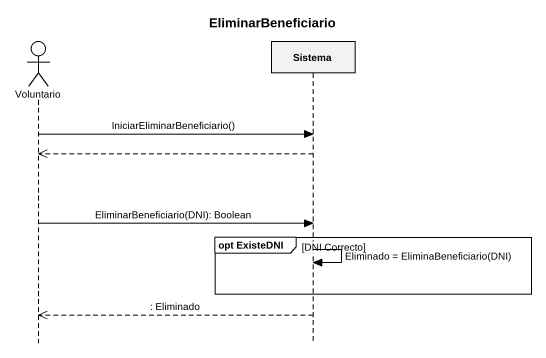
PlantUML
@startuml
title EliminarBeneficiario
hide footbox
actor Voluntario
participant Sistema

Voluntario -> Sistema : IniciarEliminarBeneficiario()
Sistema -->> Voluntario
Voluntario -> Sistema : EliminarBeneficiario(DNI): Boolean
group opt ExisteDNI [DNI Correcto]
  Sistema -> Sistema : Eliminado = EliminaBeneficiario(DNI)
end
Sistema -->> Voluntario : : Eliminado
@enduml
